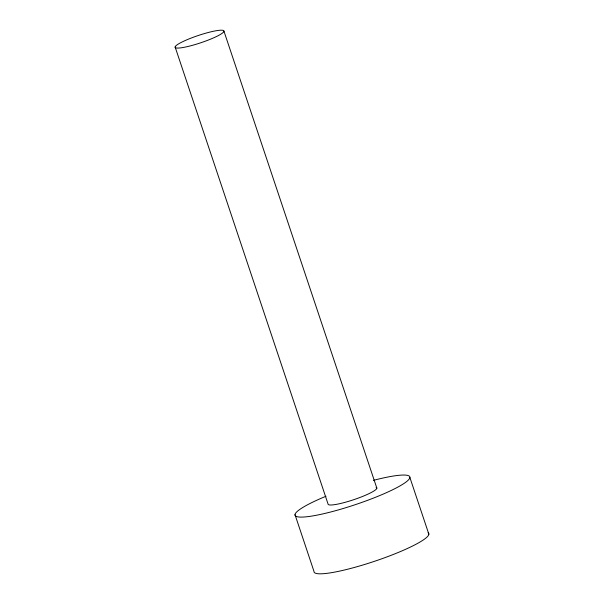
<?xml version="1.0" encoding="UTF-8"?>
<svg xmlns="http://www.w3.org/2000/svg" width="604" height="604" viewBox="0 0 604 604"><rect width="100%" height="100%" fill="white"/><g stroke="black" fill="none" stroke-linecap="round" stroke-linejoin="round"><path stroke-width="0.91" d="M409.874 477.454L428.855 534.178M223.963 31.212A25.708 3.843 -18.5 0 1 187.074 46.682A25.708 3.843 -18.5 0 1 187.618 39.486A25.708 3.843 -18.5 0 1 223.963 31.212L376.851 488.16M175.145 47.036L328.04 503.985A25.708 3.843 -18.5 0 0 355.318 499.153A25.708 3.843 -18.5 0 0 376.103 487.36M295.016 514.691L313.989 571.414A60.491 9.045 -18.5 0 0 375.703 560.897A60.491 9.045 -18.5 0 0 428.108 532.758M373.355 480.376A60.491 9.045 -18.5 0 1 399.44 486.22A60.491 9.045 -18.5 0 1 309.195 516.458A60.491 9.045 -18.5 0 1 326.009 496.239"/></g></svg>
